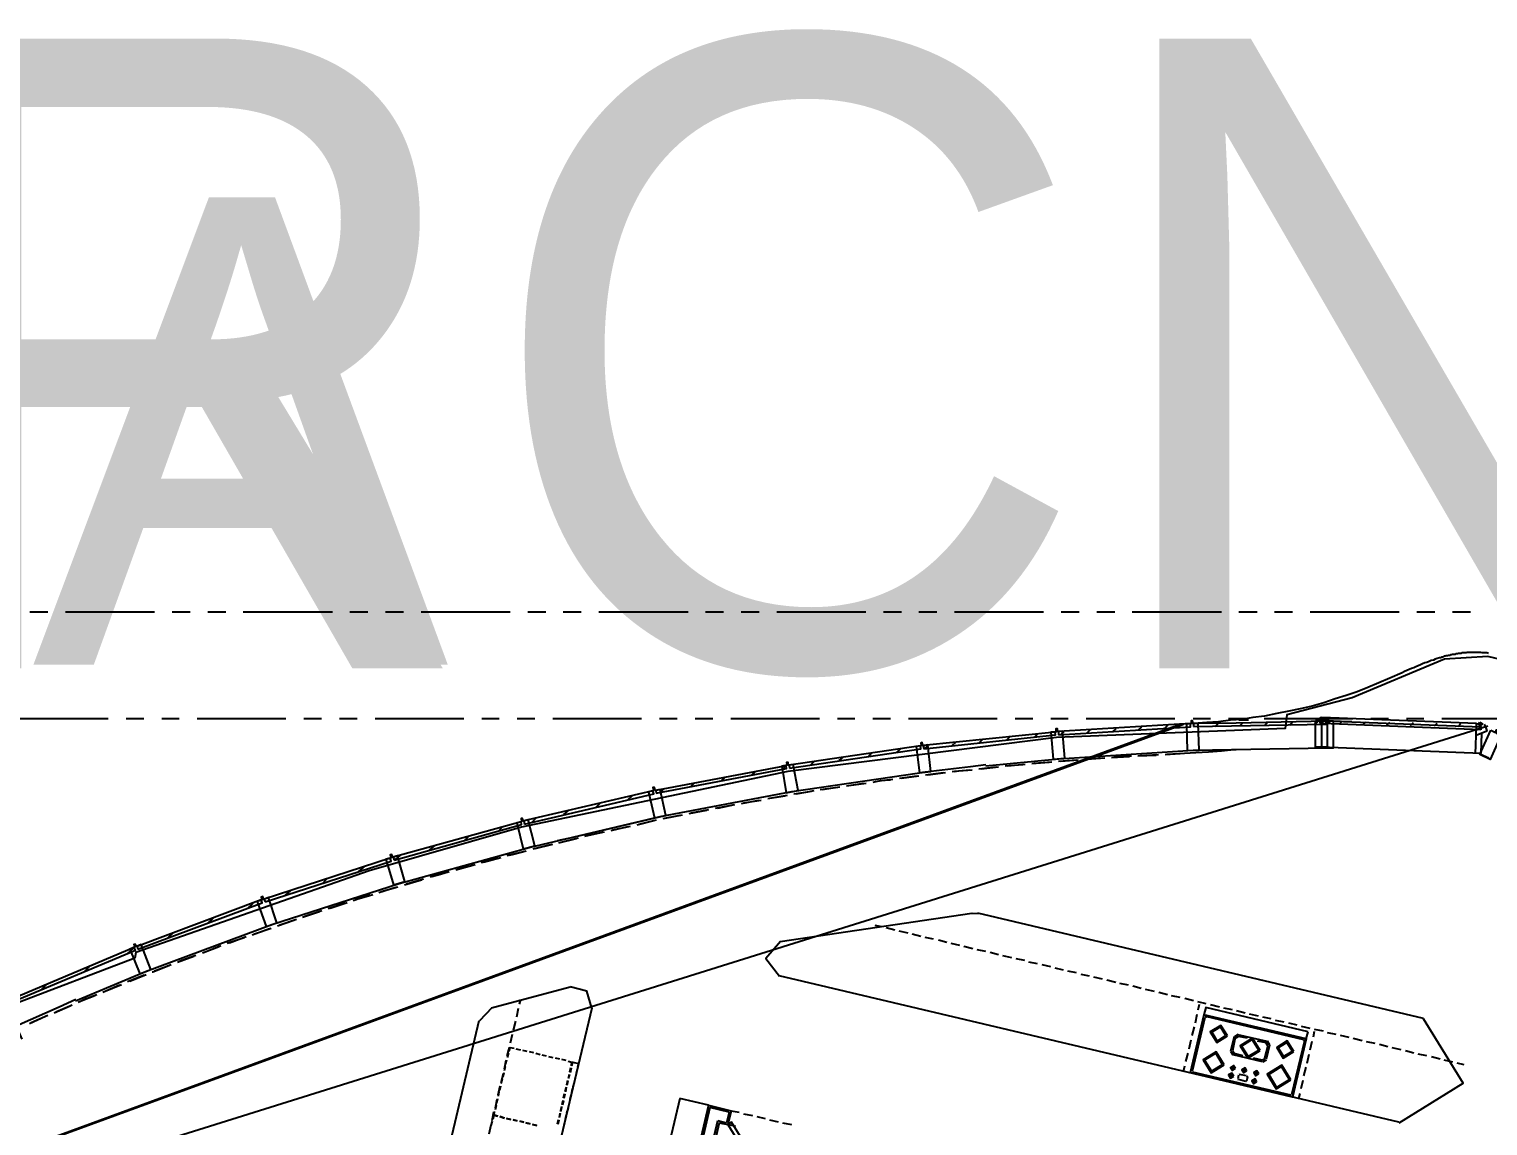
# Model space of a CAD drawing. Header units: feet. Extents: x -84 to 198, y -22 to 181.
# Drawn here: x 55.75 to 96.77, y 148.81 to 179.66 of the extents above; entities that cross this region are included whole.
import ezdxf
from ezdxf.enums import TextEntityAlignment as Align

# ---------------------------------------------------------------- set-up
doc = ezdxf.new("R2010")
doc.units = ezdxf.units.FT
for name, color, linetype in [('A-AREA-UNIDAD', 30, 'CONTINUOUS'), ('A-LINEA', 7, 'CONTINUOUS'), ('A-TEXTO-PDF', 3, 'CONTINUOUS')]:
    doc.layers.add(name, color=color, linetype=linetype)

msp = doc.modelspace()

# ---------------------------------------------------------------- linework, layer by layer
at = {"layer": 'A-AREA-UNIDAD'}
msp.add_lwpolyline([(121.04, 145.4933), (117.2, 149.1378), (113.6, 152.1422), (107.968, 156.1778), (103.04, 159.0578), (102.96, 159.3778), (98.112, 161.6889), (96.768, 162.0089), (95.552, 161.9378), (92.96, 160.8533), (91.12, 160.3733), (91.072, 159.9822), (84.64, 159.7333), (77.088, 158.7733), (69.6, 157.2089), (65.312, 155.9822), (58.752, 153.6889), (58.72, 153.5289), (55.28, 152.2133)], dxfattribs=at)
at = {"layer": 'A-LINEA'}
for p, q in [((56.28, 163.2578), (55.7733, 163.2578)), ((59.28, 163.2578), (56.7733, 163.2578)), ((60.28, 163.2578), (59.7733, 163.2578)), ((61.28, 163.2578), (60.7733, 163.2578)), ((64.28, 163.2578), (61.7733, 163.2578)), ((65.28, 163.2578), (64.7733, 163.2578)), ((66.28, 163.2578), (65.7733, 163.2578)), ((69.28, 163.2578), (66.7733, 163.2578)), ((70.28, 163.2578), (69.7733, 163.2578)), ((71.28, 163.2578), (70.7733, 163.2578)), ((74.28, 163.2578), (71.7733, 163.2578)), ((75.28, 163.2578), (74.7733, 163.2578)), ((76.28, 163.2578), (75.7733, 163.2578)), ((79.28, 163.2578), (76.7733, 163.2578)), ((80.28, 163.2578), (79.7733, 163.2578)), ((81.28, 163.2578), (80.7733, 163.2578)), ((84.28, 163.2578), (81.7733, 163.2578)), ((85.28, 163.2578), (84.7733, 163.2578)), ((86.28, 163.2578), (85.7733, 163.2578)), ((89.28, 163.2578), (86.7733, 163.2578)), ((90.28, 163.2578), (89.7733, 163.2578)), ((91.28, 163.2578), (90.7733, 163.2578)), ((94.28, 163.2578), (91.7733, 163.2578)), ((95.28, 163.2578), (94.7733, 163.2578)), ((96.28, 163.2578), (95.7733, 163.2578)), ((88.2115, 160.099), (36.6895, 141.2395)), ((88.0906, 160.0939), (36.6895, 141.2395)), ((96.7676, 160.0506), (36.6895, 141.2395)), ((96.7676, 160.0506), (36.6895, 141.2395)), ((96.7676, 160.0506), (36.6895, 141.2395)), ((96.7676, 160.0506), (36.6895, 141.2395)), ((57.9733, 160.2578), (55.48, 160.2578)), ((58.9733, 160.2578), (58.48, 160.2578)), ((59.9733, 160.2578), (59.48, 160.2578)), ((62.9733, 160.2578), (60.48, 160.2578)), ((63.9733, 160.2578), (63.48, 160.2578)), ((64.9733, 160.2578), (64.48, 160.2578)), ((67.9733, 160.2578), (65.48, 160.2578)), ((68.9733, 160.2578), (68.48, 160.2578)), ((69.9733, 160.2578), (69.48, 160.2578)), ((72.9733, 160.2578), (70.48, 160.2578)), ((73.9733, 160.2578), (73.48, 160.2578)), ((74.9733, 160.2578), (74.48, 160.2578)), ((77.9733, 160.2578), (75.48, 160.2578)), ((78.9733, 160.2578), (78.48, 160.2578)), ((79.9733, 160.2578), (79.48, 160.2578)), ((82.9733, 160.2578), (80.48, 160.2578)), ((83.9733, 160.2578), (83.48, 160.2578)), ((84.9733, 160.2578), (84.48, 160.2578)), ((87.9733, 160.2578), (85.48, 160.2578)), ((86.2267, 159.8978), (86.32, 159.9911)), ((86.9467, 159.9511), (87.04, 160.0311)), ((87.68, 159.9911), (87.7733, 160.0844)), ((88.9733, 160.2578), (88.48, 160.2578)), ((88.4933, 160.1244), (88.4933, 160.1244)), ((88.4933, 160.0444), (92.2267, 160.1111)), ((89.1067, 160.0444), (89.2, 160.1378)), ((89.9733, 160.2578), (89.48, 160.2578)), ((89.7733, 160.2311), (90.04, 160.2311)), ((89.8, 160.0578), (89.8933, 160.1511)), ((92.9733, 160.2578), (90.48, 160.2578)), ((90.4933, 160.0711), (90.5867, 160.1644)), ((91.2, 160.0844), (91.28, 160.1778)), ((91.8933, 160.0978), (91.9867, 160.1778)), ((91.9733, 160.2044), (92.04, 160.2178)), ((92.04, 160.2044), (92.0533, 160.1244)), ((96.4533, 160.1244), (92.1067, 160.2978)), ((92.6, 160.1111), (92.68, 160.2044)), ((93.2667, 160.0978), (93.3467, 160.1778)), ((93.9733, 160.2578), (93.48, 160.2578)), ((93.9333, 160.0844), (94.0133, 160.1644)), ((94.9733, 160.2578), (94.48, 160.2578)), ((94.6, 160.0711), (94.68, 160.1511)), ((95.2667, 160.0578), (95.3467, 160.1378)), ((97.9733, 160.2578), (95.48, 160.2578)), ((95.9333, 160.0444), (96.0133, 160.1244)), ((96.5467, 160.1644), (96.6267, 160.1111)), ((81.7067, 159.5111), (81.8133, 159.6044)), ((82.48, 159.5911), (82.5733, 159.6844)), ((83.24, 159.6578), (83.3333, 159.7511)), ((84.0133, 159.7378), (84.1067, 159.8311)), ((84.76, 159.8178), (84.8533, 159.8978)), ((85.4933, 159.8578), (85.5867, 159.9511)), ((96.5867, 159.2844), (96.6, 159.8578)), ((78.5333, 159.0844), (78.64, 159.1778)), ((79.3467, 159.1911), (79.44, 159.2978)), ((80.1467, 159.3111), (80.2533, 159.4178)), ((80.9467, 159.4311), (81.04, 159.5244)), ((85.9467, 159.1511), (85.44, 159.1111)), ((86, 159.1511), (85.5067, 159.1111)), ((86.6933, 159.1911), (86.1867, 159.1644)), ((86.7467, 159.2044), (86.2533, 159.1778)), ((87.44, 159.2311), (86.9333, 159.2044)), ((87.5067, 159.2444), (87, 159.2178)), ((88.12, 159.2711), (87.6933, 159.2444)), ((96.5867, 159.2844), (92.08, 159.4578)), ((96.8, 159.1511), (96.56, 159.2578)), ((76.0667, 158.6711), (76.1733, 158.7778)), ((76.92, 158.8311), (77.0267, 158.9378)), ((77.7333, 158.9644), (77.8267, 159.0578)), ((81.4667, 158.7378), (80.96, 158.6711)), ((81.52, 158.7378), (81.0267, 158.6711)), ((82.9467, 158.8978), (82.4533, 158.8444)), ((83.0133, 158.8978), (82.52, 158.8444)), ((83.6933, 158.9644), (83.2, 158.9244)), ((83.76, 158.9778), (83.2667, 158.9244)), ((84.44, 159.0311), (83.9467, 158.9911)), ((84.5067, 159.0444), (84.0133, 159.0044)), ((85.2, 159.0978), (84.6933, 159.0578)), ((85.2533, 159.0978), (84.76, 159.0578)), ((74.36, 158.3511), (74.4667, 158.4578)), ((75.2133, 158.5111), (75.32, 158.6178)), ((78.5467, 158.3378), (78.0533, 158.2578)), ((79.2267, 158.4444), (78.7333, 158.3644)), ((79.2933, 158.4444), (78.8, 158.3778)), ((80.72, 158.6444), (80.2267, 158.5778)), ((80.7733, 158.6444), (80.28, 158.5778)), ((72.6, 157.9911), (72.72, 158.0978)), ((73.5067, 158.1911), (73.6133, 158.2978)), ((76.2667, 157.9644), (75.7733, 157.8711)), ((76.3333, 157.9644), (75.84, 157.8844)), ((77.0133, 158.0844), (76.52, 158.0044)), ((77.0667, 158.0978), (76.5733, 158.0178)), ((78.4933, 158.3244), (78, 158.2578)), ((70.7867, 157.5644), (70.9067, 157.6711)), ((73.6667, 157.5378), (71.04, 156.9244)), ((71.6933, 157.7778), (71.8133, 157.8844)), ((74.0533, 157.5378), (73.5733, 157.4444)), ((74.12, 157.5511), (73.6267, 157.4578)), ((74.8, 157.6844), (74.3067, 157.5911)), ((74.8533, 157.6978), (74.36, 157.6044)), ((75.5867, 157.8444), (75.1067, 157.7378)), ((68.9467, 157.0978), (69.0667, 157.2178)), ((69.8933, 157.3511), (70.0133, 157.4711)), ((72.5867, 157.2178), (72.1067, 157.1111)), ((72.6533, 157.2311), (72.16, 157.1244)), ((73.32, 157.3911), (72.84, 157.2711)), ((73.3867, 157.4044), (72.8933, 157.2844)), ((67.9867, 156.8311), (68.1067, 156.9511)), ((70.4, 156.7111), (69.92, 156.5911)), ((70.4667, 156.7244), (69.9733, 156.6044)), ((71.04, 156.9244), (70.6, 156.8311)), ((71.1333, 156.8844), (70.64, 156.7644)), ((71.1867, 156.8978), (70.7067, 156.7778)), ((71.8667, 157.0578), (71.3733, 156.9511)), ((71.92, 157.0711), (71.44, 156.9644)), ((66.0533, 156.2978), (66.1867, 156.4178)), ((67.0133, 156.5644), (67.1467, 156.6844)), ((68.9467, 156.3378), (68.4667, 156.2044)), ((69.0133, 156.3511), (68.5333, 156.2178)), ((65.0267, 155.9644), (65.1733, 156.0978)), ((68.2267, 156.1378), (67.7467, 156.0044)), ((68.2933, 156.1511), (67.8, 156.0178)), ((64, 155.6311), (64.1333, 155.7644)), ((66.0667, 155.5111), (65.5867, 155.3644)), ((66.12, 155.5244), (65.6533, 155.3911)), ((66.7867, 155.7244), (66.3067, 155.5778)), ((66.84, 155.7511), (66.36, 155.6044)), ((61.8933, 154.9244), (62.0533, 155.0711)), ((62.96, 155.2978), (63.1067, 155.4311)), ((64.64, 155.0711), (64.16, 154.9111)), ((64.6933, 155.0844), (64.2133, 154.9244)), ((60.7733, 154.5111), (60.9333, 154.6578)), ((63.92, 154.8311), (63.44, 154.6711)), ((63.9867, 154.8578), (63.5067, 154.6978)), ((82.2632, 154.783), (76.8721, 153.9903)), ((82.4418, 154.7777), (82.2697, 154.7879)), ((94.96, 151.8311), (82.4267, 154.7911)), ((59.6533, 154.0978), (59.8133, 154.2444)), ((62.5067, 154.3511), (62.0267, 154.1778)), ((62.56, 154.3644), (62.0933, 154.2044)), ((63.2667, 154.6178), (62.8, 154.4578)), ((79.7333, 154.4044), (79.5467, 154.4444)), ((80.0933, 154.3111), (79.8533, 154.3778)), ((80.4667, 154.2311), (80.2133, 154.2844)), ((58.52, 153.6578), (58.6933, 153.8178)), ((61.0933, 153.8444), (60.6267, 153.6711)), ((61.1467, 153.8711), (60.68, 153.6844)), ((61.8, 154.0978), (61.32, 153.9378)), ((61.8533, 154.1244), (61.3867, 153.9511)), ((80.8267, 154.1378), (80.5867, 154.2044)), ((81.1867, 154.0578), (80.9467, 154.1111)), ((81.56, 153.9644), (81.32, 154.0311)), ((81.92, 153.8844), (81.68, 153.9378)), ((82.2933, 153.7911), (82.04, 153.8578)), ((60.3867, 153.5778), (59.92, 153.4044)), ((60.44, 153.6044), (59.9733, 153.4311)), ((82.6533, 153.7111), (82.4133, 153.7644)), ((83.0133, 153.6178), (82.7733, 153.6844)), ((83.3867, 153.5378), (83.1333, 153.5911)), ((83.7467, 153.4578), (83.5067, 153.5111)), ((84.1067, 153.3644), (83.8667, 153.4178)), ((57.3067, 153.1511), (57.4667, 153.3111)), ((58.9867, 153.0444), (58.52, 152.8578)), ((59.04, 153.0578), (58.5867, 152.8711)), ((59.7467, 153.3378), (59.28, 153.1644)), ((94.2667, 148.9111), (76.84, 153.0311)), ((84.48, 153.2844), (84.24, 153.3378)), ((84.84, 153.1911), (84.6, 153.2444)), ((85.2, 153.1111), (84.96, 153.1644)), ((85.5733, 153.0178), (85.3333, 153.0711)), ((56.08, 152.6311), (56.2533, 152.7911)), ((58.2933, 152.7644), (57.8267, 152.5644)), ((58.3467, 152.7778), (57.8933, 152.5911)), ((70.9631, 152.7102), (68.7581, 152.1186)), ((85.9333, 152.9378), (85.6933, 152.9911)), ((86.3067, 152.8444), (86.0533, 152.9111)), ((86.6667, 152.7644), (86.4267, 152.8178)), ((87.0267, 152.6711), (86.7867, 152.7378)), ((87.4, 152.5911), (87.1467, 152.6444)), ((56.9067, 152.1778), (56.4533, 151.9778)), ((56.96, 152.2044), (56.5067, 152.0044)), ((57.0667, 152.3644), (56.6, 152.1511)), ((69.5733, 152.3644), (69.5333, 152.2311)), ((87.76, 152.4978), (87.52, 152.5644)), ((88.12, 152.4178), (87.88, 152.4711)), ((88.4933, 152.3244), (88.2533, 152.3911)), ((88.8533, 152.2444), (88.6133, 152.2978)), ((88.6267, 152.0711), (88.6667, 152.2311)), ((89.2267, 152.1511), (88.9733, 152.2178)), ((56.2133, 151.8844), (55.76, 151.6844)), ((56.28, 151.9111), (55.8133, 151.7111)), ((68.4, 151.7644), (66.52, 143.8178)), ((68.764, 152.1323), (68.4134, 151.7662)), ((71.5733, 152.1244), (69.44, 143.1244)), ((69.5067, 152.1111), (69.4533, 151.8711)), ((88.7867, 151.9378), (88.4, 150.2978)), ((88.8133, 151.8578), (88.4533, 150.3511)), ((88.5467, 151.7111), (88.6, 151.9511)), ((91.6667, 151.2578), (88.7867, 151.9378)), ((88.8513, 151.8706), (88.8272, 151.8557)), ((91.6, 151.2311), (88.84, 151.8844)), ((89.5867, 152.0711), (89.3467, 152.1244)), ((89.9467, 151.9778), (89.7067, 152.0444)), ((90.32, 151.8978), (90.0667, 151.9511)), ((90.68, 151.8178), (90.44, 151.8711)), ((91.04, 151.7244), (90.8, 151.7778)), ((69.3333, 151.3778), (69.28, 151.1378)), ((69.4267, 151.7511), (69.36, 151.4978)), ((88.4533, 151.3511), (88.52, 151.5911)), ((89.7466, 151.3754), (89.6423, 151.3111)), ((89.7333, 151.3778), (90.56, 151.1911)), ((91.4133, 151.6444), (91.1733, 151.6978)), ((91.7733, 151.5511), (91.5333, 151.6044)), ((91.8667, 151.3111), (91.8933, 151.4711)), ((92.1467, 151.4711), (91.8933, 151.5244)), ((92.5067, 151.3778), (92.2667, 151.4311)), ((69.2533, 151.0178), (69.1867, 150.7778)), ((69.44, 150.9778), (69.5733, 150.9511)), ((88.3733, 150.9778), (88.4267, 151.2311)), ((89.64, 151.3244), (89.5333, 150.9111)), ((89.6667, 151.2978), (89.5867, 150.9244)), ((89.7538, 151.3228), (89.6816, 151.2783)), ((89.7467, 151.3378), (90, 151.2844)), ((90.28, 151.2044), (90.5333, 151.1511)), ((90.5867, 151.0711), (90.4933, 150.7111)), ((90.6267, 151.0844), (90.5333, 150.6844)), ((90.5851, 151.064), (90.5405, 151.1362)), ((90.6377, 151.0845), (90.5733, 151.1888)), ((91.6133, 151.2044), (91.2533, 149.6844)), ((91.6667, 151.2578), (91.28, 149.6178)), ((91.6128, 151.1932), (91.5979, 151.2172)), ((91.7733, 150.9511), (91.8267, 151.1911)), ((92.8667, 151.2978), (92.6267, 151.3511)), ((93.24, 151.2044), (92.9867, 151.2711)), ((93.6, 151.1244), (93.36, 151.1778)), ((93.96, 151.0311), (93.72, 151.0978)), ((94.3333, 150.9511), (94.08, 151.0044)), ((69.16, 150.6444), (69.1067, 150.4044)), ((69.16, 150.5511), (69.1867, 150.6711)), ((69.2, 150.7378), (69.24, 150.8578)), ((69.6267, 150.9378), (69.7467, 150.9111)), ((69.8133, 150.8978), (69.9333, 150.8711)), ((70, 150.8578), (70.12, 150.8178)), ((70.1733, 150.8044), (70.2933, 150.7778)), ((70.36, 150.7644), (70.48, 150.7378)), ((70.5467, 150.7244), (70.6667, 150.6978)), ((70.72, 150.6844), (70.84, 150.6578)), ((88.28, 150.6178), (88.3467, 150.8578)), ((89.5357, 150.9111), (89.6, 150.8068)), ((89.5883, 150.9183), (89.6329, 150.8461)), ((89.6, 150.8178), (90.4267, 150.6178)), ((89.6267, 150.8578), (89.88, 150.7911)), ((90.1733, 150.7244), (90.4133, 150.6711)), ((90.4329, 150.6594), (90.5051, 150.704)), ((90.44, 150.6068), (90.5443, 150.6712)), ((91.6933, 150.5778), (91.7467, 150.8311)), ((94.6933, 150.8578), (94.4533, 150.9244)), ((95.0533, 150.7778), (94.8133, 150.8311)), ((95.4267, 150.6844), (95.1867, 150.7511)), ((95.7867, 150.6044), (95.5467, 150.6578)), ((96.1067, 150.5244), (95.9067, 150.5778)), ((69.08, 150.2844), (69.0267, 150.0444)), ((69.0267, 150.0044), (69.0667, 150.1244)), ((69.08, 150.1911), (69.1067, 150.3111)), ((69.12, 150.3644), (69.1467, 150.4844)), ((70.9333, 150.2578), (70.9067, 150.1378)), ((70.92, 150.1378), (70.96, 150.2578)), ((70.9733, 150.4444), (70.9467, 150.3244)), ((70.9733, 150.3111), (71, 150.4444)), ((71.12, 150.2178), (71.0933, 150.0978)), ((71.16, 150.4044), (71.1333, 150.2844)), ((88.2133, 150.3378), (88.2533, 150.4978)), ((91.28, 149.6178), (88.4, 150.2978)), ((91.2267, 149.6711), (88.4667, 150.3244)), ((88.4672, 150.3357), (88.4821, 150.3116)), ((89.5467, 150.2578), (89.52, 150.1778)), ((89.56, 150.2444), (89.5467, 150.1778)), ((89.56, 150.2444), (89.56, 150.2444)), ((89.6133, 150.4711), (89.6, 150.3911)), ((89.7467, 150.1378), (89.7733, 150.2444)), ((89.7979, 150.2572), (89.7739, 150.2424)), ((89.9867, 150.2178), (89.7867, 150.2578)), ((89.9333, 150.3911), (89.92, 150.3244)), ((90.0133, 150.1911), (89.9867, 150.0711)), ((90.0128, 150.1798), (89.9979, 150.2039)), ((90.24, 150.3111), (90.2267, 150.2444)), ((90.2533, 150.3111), (90.2533, 150.3111)), ((90.2667, 150.3111), (90.2533, 150.2444)), ((91.6, 150.2178), (91.6667, 150.4578)), ((68.9867, 149.9244), (68.9333, 149.6711)), ((68.9467, 149.6444), (68.9733, 149.7644)), ((68.9867, 149.8178), (69.0133, 149.9378)), ((70.8533, 149.8978), (70.8133, 149.7778)), ((70.84, 149.7644), (70.8667, 149.8978)), ((70.8933, 150.0844), (70.8667, 149.9511)), ((70.88, 149.9511), (70.9067, 150.0711)), ((71.0267, 149.8578), (71, 149.7378)), ((71.08, 150.0311), (71.04, 149.9111)), ((89.7472, 150.1224), (89.7621, 150.0983)), ((89.96, 150.0578), (89.76, 150.1111)), ((89.9621, 150.0583), (89.9861, 150.0732)), ((90.2133, 150.0978), (90.2, 150.0178)), ((91.4533, 149.5778), (91.4933, 149.7244)), ((91.52, 149.8578), (91.5733, 150.0978)), ((68.9067, 149.5511), (68.8533, 149.3111)), ((68.8667, 149.2711), (68.8933, 149.3911)), ((68.9067, 149.4578), (68.9333, 149.5778)), ((70.72, 149.3511), (70.6933, 149.2311)), ((70.7067, 149.2178), (70.7333, 149.3378)), ((70.76, 149.5244), (70.7333, 149.4044)), ((70.76, 149.4044), (70.7867, 149.5244)), ((70.8, 149.7111), (70.7733, 149.5911)), ((70.8, 149.5911), (70.8267, 149.7111)), ((70.9067, 149.3111), (70.8667, 149.1778)), ((70.9467, 149.4844), (70.92, 149.3644)), ((70.9867, 149.6711), (70.96, 149.5511)), ((74.0533, 149.5778), (72.36, 142.4311)), ((74.8533, 149.3911), (72.6, 139.8044)), ((74.8933, 149.3244), (72.64, 139.7511)), ((74.8533, 149.3911), (74.0533, 149.5778)), ((74.8533, 149.3911), (75.4933, 149.2311)), ((75.44, 149.1911), (74.8933, 149.3244)), ((91.2287, 149.6583), (91.2528, 149.6732)), ((68.7467, 148.8178), (68.7867, 148.9378)), ((68.8133, 149.1911), (68.76, 148.9511)), ((68.8267, 149.1111), (68.84, 149.2178)), ((68.9333, 149.0844), (68.8267, 149.1111)), ((69.12, 149.0311), (68.9867, 149.0711)), ((68.9867, 149.0711), (69.12, 149.0311)), ((69.2933, 148.9911), (69.1733, 149.0178)), ((69.1733, 149.0178), (69.2933, 148.9911)), ((69.48, 148.9511), (69.36, 148.9778)), ((69.36, 148.9778), (69.48, 148.9511)), ((69.6667, 148.9111), (69.5467, 148.9378)), ((69.5467, 148.9378), (69.6667, 148.9111)), ((69.84, 148.8711), (69.72, 148.8978)), ((69.72, 148.8978), (69.84, 148.8711)), ((70.6267, 148.9778), (70.6, 148.8578)), ((70.6267, 148.8578), (70.6533, 148.9778)), ((70.68, 149.1644), (70.6533, 149.0444)), ((70.6667, 149.0444), (70.6933, 149.1644)), ((70.8133, 148.9378), (70.7867, 148.8178)), ((70.8533, 149.1244), (70.8267, 149.0044)), ((72.9333, 139.6844), (75.12, 148.9644)), ((75.16, 148.8978), (72.9867, 139.7111)), ((75.12, 148.9644), (75.36, 148.8978)), ((75.16, 148.8978), (75.4, 148.8444)), ((75.44, 149.1911), (75.36, 148.8978)), ((75.4933, 149.2311), (75.4, 148.8444)), ((75.4933, 149.2311), (75.72, 149.1911)), ((75.84, 149.1511), (76.0933, 149.0978)), ((76.2133, 149.0711), (76.4533, 149.0178)), ((76.5733, 148.9778), (76.8133, 148.9244)), ((76.9333, 148.8978), (77.1867, 148.8444)), ((68.7333, 148.8311), (68.68, 148.5778)), ((70.0267, 148.8178), (69.9067, 148.8444)), ((69.9067, 148.8444), (70.0267, 148.8178)), ((75.6267, 148.7911), (75.4, 148.8444))]:
    msp.add_line(p, q, dxfattribs=at)
for points in [[(96.7867, 162.0978), (96.7467, 162.1111), (96.72, 162.1111), (96.68, 162.1111), (96.64, 162.1111), (96.6133, 162.1111), (96.5733, 162.1244), (96.5467, 162.1244), (96.5067, 162.1244), (96.48, 162.1244), (96.44, 162.1244), (96.4133, 162.1244), (96.3733, 162.1244), (96.3467, 162.1244), (96.32, 162.1244), (96.28, 162.1244), (96.2533, 162.1244), (96.2267, 162.1244), (96.1867, 162.1244), (96.16, 162.1111), (96.1333, 162.1111), (96.0933, 162.1111), (96.0667, 162.1111), (96.04, 162.1111), (96.0133, 162.0978), (95.9733, 162.0978), (95.9467, 162.0978), (95.92, 162.0844), (95.8933, 162.0844), (95.8667, 162.0844), (95.84, 162.0711), (95.8, 162.0711), (95.7733, 162.0711), (95.7467, 162.0578), (95.72, 162.0578), (95.6933, 162.0444), (95.6667, 162.0444), (95.64, 162.0311), (95.6, 162.0311), (95.5733, 162.0178), (95.5467, 162.0178), (95.52, 162.0044), (95.4933, 161.9911), (95.4667, 161.9911), (95.44, 161.9778), (95.4133, 161.9778), (95.3467, 161.9511), (95.2933, 161.9378), (95.24, 161.9111), (95.1733, 161.8978), (95.12, 161.8711), (95.0533, 161.8444), (95, 161.8311), (94.9333, 161.8044), (94.88, 161.7778), (94.8133, 161.7511), (94.7467, 161.7244), (94.6933, 161.6978), (94.6267, 161.6711), (94.56, 161.6444), (94.4933, 161.6178), (94.4267, 161.5911), (94.36, 161.5511), (94.0133, 161.4044), (93.7067, 161.2711), (93.4, 161.1378), (93.0933, 161.0178), (92.7867, 160.9111), (92.48, 160.8178), (92.16, 160.7111), (91.8267, 160.6178), (91.4933, 160.5378), (91.1733, 160.4711), (90.84, 160.4044), (90.4933, 160.3378), (90.16, 160.2978), (89.8533, 160.2444), (89.5333, 160.2178), (89.2, 160.1778), (88.8667, 160.1511), (88.5067, 160.1244), (88.2, 160.1111)], [(84.8133, 159.9111), (84.6667, 159.8978), (84.6667, 159.9778), (84.6267, 159.9778), (84.6267, 159.8844), (84.48, 159.8844), (84.5467, 159.1244), (84.88, 159.1511), (84.8133, 159.9111)], [(88.4133, 160.0311), (88.4133, 160.1244), (84.6933, 159.8978), (84.6933, 159.8044)], [(84.6933, 159.8044), (88.4133, 160.0311), (88.4133, 160.0444)], [(88.6267, 160.1244), (88.48, 160.1244), (88.4667, 160.2044), (88.4267, 160.2044), (88.4267, 160.1244), (88.2933, 160.1111), (88.32, 159.3644), (88.6533, 159.3778), (88.6267, 160.1244)], [(92.2267, 160.1111), (92.2267, 160.1644), (92.2267, 160.1911), (89.6933, 160.1378), (88.4933, 160.1244), (88.4933, 160.0444)], [(91.92, 160.2178), (92.0667, 160.2178), (92.0667, 160.2978), (92.1067, 160.2978), (92.1067, 160.2178), (92.2533, 160.2178)], [(92.2533, 160.2044), (92.2533, 159.4578), (91.92, 159.4578), (91.92, 160.2044)], [(92.4267, 160.1644), (92.4267, 160.1911), (92.2933, 160.1911), (92.2933, 160.2711), (92.24, 160.2711), (92.24, 160.1911), (92.0933, 160.1911), (92.0933, 160.1644), (92.0933, 159.4444), (92.4267, 159.4444), (92.4267, 160.1644)], [(92.1333, 160.2178), (92.2267, 160.2044), (96.5733, 160.0311), (96.5733, 159.9511)], [(96.5733, 159.9511), (92.1333, 160.1244), (92.1333, 160.2044)], [(92.9467, 160.1778), (92.3067, 160.1911), (92.3067, 160.1644), (92.3067, 160.1111)], [(96.4267, 159.2711), (96.4533, 160.0444), (96.4533, 160.1244), (96.6267, 160.1111)], [(96.6667, 160.1111), (96.72, 159.9778), (96.7467, 159.9111), (96.44, 159.7911)], [(96.6, 160.0444), (96.5067, 160.0978), (96.5467, 160.1644)], [(81.0267, 159.5244), (80.88, 159.4978), (80.8667, 159.5911), (80.8267, 159.5778), (80.84, 159.4978), (80.6933, 159.4844), (80.7867, 158.7378), (81.1067, 158.7778), (81.0267, 159.5244)], [(80.9067, 159.4178), (84.6133, 159.8044), (84.6, 159.8844), (80.8933, 159.5111), (80.9067, 159.4178)], [(96.8533, 159.9378), (96.9867, 159.8711), (97.0133, 159.9511), (97.0533, 159.9378), (97.0133, 159.8578), (97.1467, 159.8044), (96.84, 159.1111), (96.5467, 159.2578), (96.8533, 159.9378)], [(77.1333, 158.8711), (80.8267, 159.4178), (80.8133, 159.4978), (77.12, 158.9511), (77.1333, 158.8711)], [(82.6533, 158.9378), (84.7067, 159.1378), (88.48, 159.3778), (92.2667, 159.4444)], [(89.6933, 159.3911), (89.6267, 159.3911), (89.28, 159.3511), (88.92, 159.3244), (88.56, 159.2978), (88.24, 159.2844), (87.7467, 159.2578)], [(57.0533, 152.3244), (59.0267, 153.1511), (62.5733, 154.4711), (66.16, 155.6311), (69.8133, 156.6444), (73.4933, 157.5111), (77.2, 158.2178), (80.7867, 158.7378)], [(73.3867, 158.1644), (77.0533, 158.8578), (77.04, 158.9378), (73.3733, 158.2444), (73.3867, 158.1644)], [(77.24, 158.9778), (77.1067, 158.9511), (77.0933, 159.0311), (77.0533, 159.0311), (77.0667, 158.9511), (76.92, 158.9244), (77.04, 158.1778), (77.3733, 158.2444), (77.24, 158.9778)], [(82.6533, 158.9644), (82.2267, 158.9111), (80.7867, 158.7378)], [(82.2, 158.8178), (81.7733, 158.7778), (81.7067, 158.7644)], [(82.2667, 158.8178), (81.8933, 158.7911), (81.7733, 158.7644)], [(79.9733, 158.5378), (79.68, 158.5111), (79.48, 158.4711)], [(80.04, 158.5511), (79.7867, 158.5244), (79.5467, 158.4844)], [(69.68, 157.2978), (73.32, 158.1511), (73.2933, 158.2311), (69.6667, 157.3911), (69.68, 157.2978)], [(73.4933, 158.2711), (73.36, 158.2444), (73.3333, 158.3244), (73.2933, 158.3244), (73.32, 158.2444), (73.1733, 158.2044), (73.3333, 157.4711), (73.6533, 157.5378), (73.4933, 158.2711)], [(77.7467, 158.2178), (77.5867, 158.1911), (77.2533, 158.1378)], [(77.8133, 158.2311), (77.68, 158.2044), (77.32, 158.1378)], [(75.5333, 157.8311), (75.4933, 157.8178), (75.04, 157.7378)], [(66.0133, 156.2844), (69.6, 157.2844), (69.5867, 157.3644), (65.9867, 156.3644), (66.0133, 156.2844)], [(69.7867, 157.4178), (69.64, 157.3778), (69.6267, 157.4578), (69.5867, 157.4578), (69.6, 157.3644), (69.4667, 157.3378), (69.64, 156.6044), (69.9733, 156.6844), (69.7867, 157.4178)], [(62.3867, 155.1111), (65.9333, 156.2578), (65.9067, 156.3378), (62.36, 155.1911), (62.3867, 155.1111)], [(66.1067, 156.4044), (65.9733, 156.3644), (65.9467, 156.4444), (65.9067, 156.4311), (65.9333, 156.3511), (65.7867, 156.3111), (66, 155.5911), (66.32, 155.6844), (66.1067, 156.4044)], [(69.68, 156.5244), (69.2933, 156.4311), (69.1867, 156.4044)], [(69.7333, 156.5378), (69.3733, 156.4444), (69.2533, 156.4178)], [(67.5067, 155.9378), (67.2533, 155.8711), (67.0267, 155.8044)], [(67.56, 155.9511), (67.32, 155.8844), (67.08, 155.8178)], [(58.8133, 153.7778), (62.3067, 155.0844), (62.28, 155.1644), (58.7867, 153.8578), (58.8133, 153.7778)], [(62.48, 155.2311), (62.3467, 155.1778), (62.32, 155.2578), (62.28, 155.2444), (62.3067, 155.1644), (62.16, 155.1244), (62.4133, 154.4178), (62.72, 154.5244), (62.48, 155.2311)], [(65.3467, 155.2978), (65.2133, 155.2578), (64.8667, 155.1378)], [(65.4133, 155.3111), (65.2933, 155.2711), (64.9333, 155.1644)], [(63.2133, 154.6044), (63.2, 154.5911), (62.7333, 154.4311)], [(55.3067, 152.3111), (58.7467, 153.7511), (58.7067, 153.8311), (55.2667, 152.3778), (55.3067, 152.3111)], [(58.9067, 153.9111), (58.7733, 153.8578), (58.7333, 153.9244), (58.6933, 153.9111), (58.7333, 153.8444), (58.5867, 153.7778), (58.8667, 153.0844), (59.1733, 153.2044), (58.9067, 153.9111)], [(76.8782, 153.9965), (76.4669, 153.518), (76.8516, 153.0179)], [(59.68, 153.3111), (59.2267, 153.1378), (59.2133, 153.1378)], [(71.5732, 152.1227), (71.4373, 152.5942), (70.9635, 152.7224)], [(57.6, 152.4711), (57.2667, 152.3378), (57.1333, 152.2844)], [(57.6533, 152.4978), (57.3067, 152.3644), (57.2, 152.3111)], [(56.6, 152.1511), (55.3867, 151.6178), (55.5467, 151.2444)], [(91.72, 151.4578), (88.84, 152.1378), (88.7867, 151.9378), (91.6667, 151.2578), (91.72, 151.4578)], [(94.2752, 148.8979), (96.0798, 150.013), (94.9648, 151.8176)], [(89.4467, 151.341), (89.2635, 151.6378), (88.9666, 151.4546), (89.1499, 151.1577), (89.4467, 151.341)], [(89.4078, 151.3502), (89.2542, 151.5989), (89.0056, 151.4454), (89.1591, 151.1967), (89.4078, 151.3502)], [(69.2533, 150.9111), (69.28, 151.0178), (69.3867, 150.9911)], [(90.3656, 150.9318), (90.1527, 151.2767), (89.8077, 151.0638), (90.0207, 150.7188), (90.3656, 150.9318)], [(90.3267, 150.941), (90.1435, 151.2378), (89.8466, 151.0546), (90.0299, 150.7577), (90.3267, 150.941)], [(91.3134, 150.901), (91.1301, 151.1978), (90.8333, 151.0146), (91.0165, 150.7177), (91.3134, 150.901)], [(91.2744, 150.9102), (91.1209, 151.1589), (90.8722, 151.0054), (91.0258, 150.7567), (91.2744, 150.9102)], [(70.9067, 150.6311), (71.0133, 150.6044), (70.9867, 150.4978)], [(71.0133, 150.4978), (71.04, 150.6044), (71.2, 150.5644), (71.1733, 150.4578)], [(89.3519, 150.5287), (89.1291, 150.8897), (88.7681, 150.6668), (88.9909, 150.3058), (89.3519, 150.5287)], [(89.313, 150.5379), (89.1199, 150.8508), (88.807, 150.6576), (89.0001, 150.3448), (89.313, 150.5379)], [(89.6247, 150.2076), (89.5702, 150.2958), (89.482, 150.2413), (89.5365, 150.1531), (89.6247, 150.2076)], [(89.5987, 150.2137), (89.5641, 150.2699), (89.5079, 150.2352), (89.5426, 150.179), (89.5987, 150.2137)], [(89.678, 150.4209), (89.6235, 150.5091), (89.5353, 150.4547), (89.5898, 150.3664), (89.678, 150.4209)], [(89.6521, 150.427), (89.6174, 150.4832), (89.5613, 150.4485), (89.5959, 150.3924), (89.6521, 150.427)], [(89.6, 150.4711), (89.6, 150.4711), (89.5733, 150.4044)], [(89.998, 150.3542), (89.9435, 150.4425), (89.8553, 150.388), (89.9098, 150.2997), (89.998, 150.3542)], [(89.9721, 150.3604), (89.9374, 150.4165), (89.8813, 150.3819), (89.9159, 150.3257), (89.9721, 150.3604)], [(89.92, 150.3911), (89.92, 150.3911), (89.8933, 150.3244)], [(90.278, 150.0476), (90.2235, 150.1358), (90.1353, 150.0813), (90.1898, 149.9931), (90.278, 150.0476)], [(90.3314, 150.2742), (90.2769, 150.3625), (90.1886, 150.308), (90.2431, 150.2197), (90.3314, 150.2742)], [(90.3054, 150.2804), (90.2707, 150.3365), (90.2146, 150.3019), (90.2493, 150.2457), (90.3054, 150.2804)], [(91.2309, 150.1062), (90.9783, 150.5153), (90.5691, 150.2627), (90.8217, 149.8536), (91.2309, 150.1062)], [(91.1919, 150.1154), (90.9691, 150.4764), (90.6081, 150.2535), (90.8309, 149.8925), (91.1919, 150.1154)], [(90.2521, 150.0537), (90.2174, 150.1099), (90.1613, 150.0752), (90.1959, 150.019), (90.2521, 150.0537)], [(90.2, 150.0978), (90.2, 150.0978), (90.1733, 150.0311)], [(68.8, 149.0044), (68.8267, 149.1111), (68.9333, 149.0844)], [(75.4, 148.8444), (76.8933, 146.4311), (77, 146.4978), (75.5067, 148.9111), (75.4, 148.8444)]]:
    msp.add_lwpolyline(points, dxfattribs=at)

# ---------------------------------------------------------------- texts
at = {"layer": 'A-TEXTO-PDF'}
for s, height, p in [('TNEMHCAORCNE', 17.716, (17.1598, 161.6769)), ('ELBAWOLLA', 13.144, (14.3198, 161.7794))]:
    msp.add_text(s, height=height, dxfattribs=at).set_placement(p, align=Align.CENTER)

doc.saveas('drawing.dxf')
